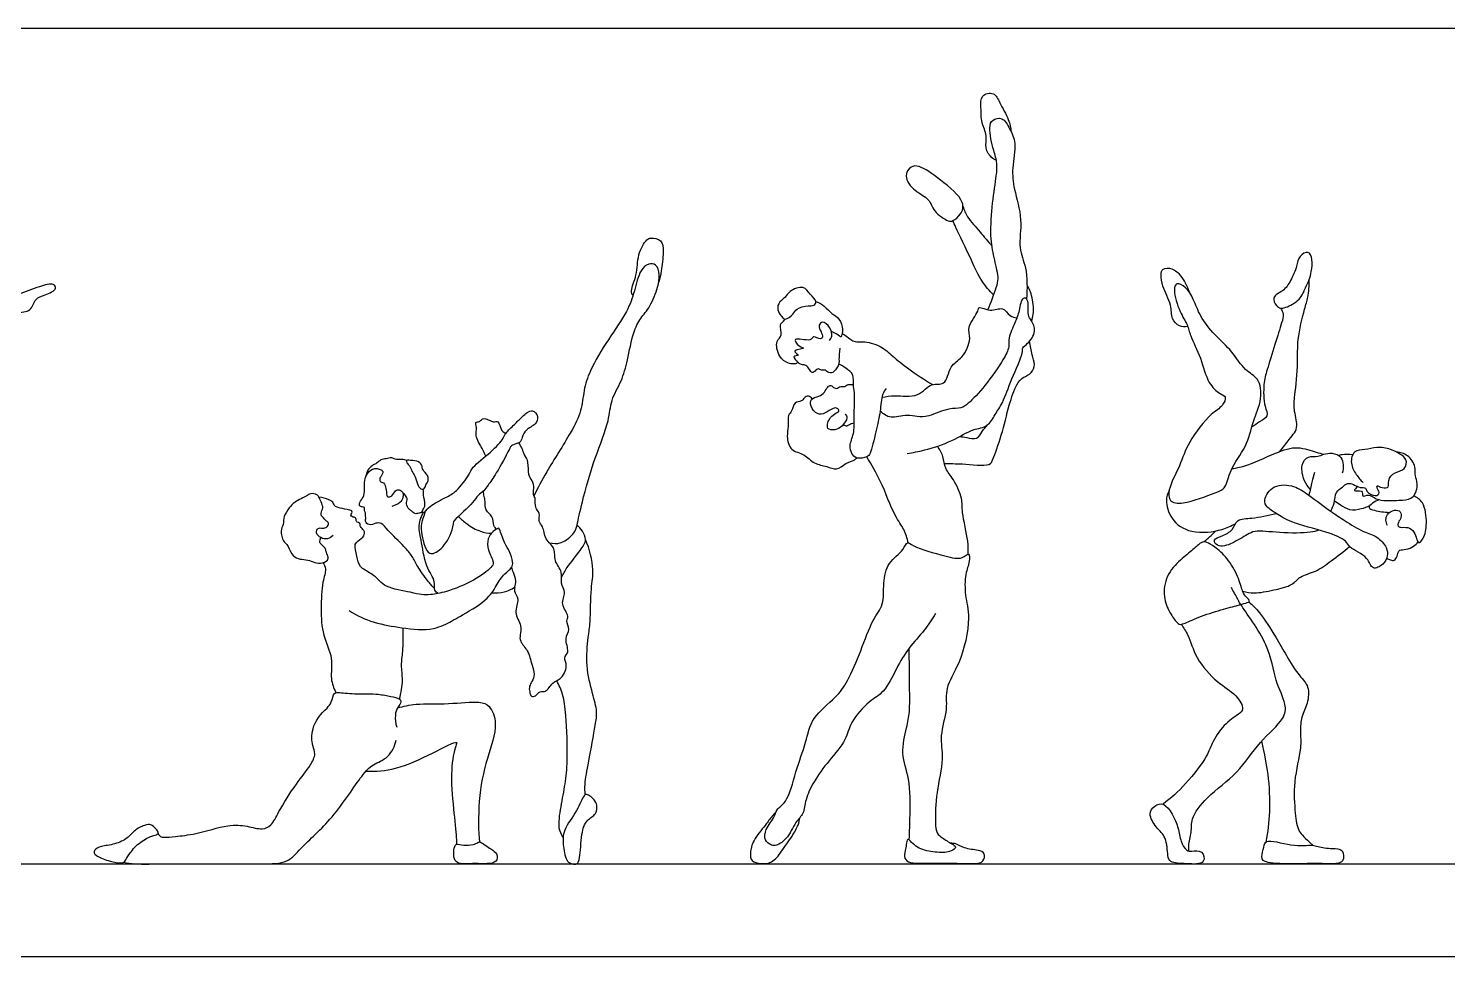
# Model space of a CAD drawing. Header units: millimetres. Extents: x 1.9 to 19.7, y 0.9 to 24.9.
# Drawn here: x 10.83 to 15.49, y 1.303 to 4.351 of the extents above; entities that cross this region are included whole.
import ezdxf

# ---------------------------------------------------------------- set-up
doc = ezdxf.new("R2010")
doc.units = ezdxf.units.MM
for name, color, linetype, true_color in [('AG-DIAGRAM', 7, 'Continuous', 0xfecc66), ('AG-PEOPLE', 7, 'Continuous', 0x66ccff), ('X-VPRT', 6, 'Continuous', 0xff00ff)]:
    doc.layers.add(name, color=color, linetype=linetype, true_color=true_color)

msp = doc.modelspace()

# ---------------------------------------------------------------- linework, layer by layer
at = {"layer": 'AG-DIAGRAM'}
msp.add_line((2.2184, 1.6083), (19.3822, 1.6083), dxfattribs=at)
at = {"layer": 'AG-PEOPLE'}
for points, knots in [([(14.0082, 3.9184), (14.0026, 3.9206), (13.991, 3.9256), (13.9683, 3.9594), (13.9802, 3.9999), (13.9572, 4.0419), (13.9587, 4.0897), (13.9546, 4.1335), (14.0035, 4.1445), (14.0187, 4.1054), (14.0503, 4.0531), (14.0549, 4.0255), (14.0568, 4.0117)], [0, 0, 0, 0, 0.257459, 0.624037, 1.00702, 1.415665, 1.841925, 2.215512, 2.573307, 2.941799, 3.41887, 3.810659, 3.810659, 3.810659, 3.810659]), ([(13.9797, 3.4276), (13.9917, 3.4508), (14.0075, 3.5013), (14.0176, 3.5287), (14.0017, 3.594), (13.9874, 3.6603), (13.9927, 3.7646), (14.0069, 3.8559), (14.0128, 3.9092), (13.9987, 3.9494), (13.9816, 4.0239), (13.9932, 4.0524), (14.0306, 4.0622), (14.0531, 4.0198), (14.0758, 3.9736), (14.0581, 3.8917), (14.0648, 3.8224), (14.0966, 3.7243), (14.0776, 3.6305), (14.1097, 3.566), (14.1099, 3.4968), (14.1066, 3.4632)], [0, 0, 0, 0, 0.537543, 0.867033, 1.344259, 1.855156, 2.47671, 3.067081, 3.49595, 3.897332, 4.422661, 4.740167, 5.067022, 5.45917, 5.896519, 6.437403, 6.949978, 7.561995, 8.143011, 8.648611, 9.259814, 9.259814, 9.259814, 9.259814]), ([(13.8654, 3.7204), (13.8602, 3.7179), (13.8488, 3.7172), (13.7995, 3.7495), (13.79, 3.7937), (13.7392, 3.8152), (13.702, 3.8643), (13.7264, 3.8995), (13.759, 3.9023), (13.8249, 3.8546), (13.908, 3.7867), (13.8939, 3.7409), (13.873, 3.7239), (13.8654, 3.7204)], [0, 0, 0, 0, 0.240069, 0.686385, 1.084003, 1.526002, 1.975108, 2.324657, 2.637502, 3.189976, 3.805859, 4.182497, 4.529677, 4.529677, 4.529677, 4.529677]), ([(13.8987, 3.7665), (13.9027, 3.7548), (13.9112, 3.7308), (13.9562, 3.6816), (13.9804, 3.6524), (13.9935, 3.6376)], [0, 0, 0, 0, 0.369788, 0.858553, 1.326095, 1.326095, 1.326095, 1.326095]), ([(13.9994, 3.4758), (13.9855, 3.4896), (13.9577, 3.5216), (13.928, 3.5868), (13.8752, 3.6975), (13.8688, 3.7128), (13.8654, 3.7204)], [0, 0, 0, 0, 0.465342, 1.001198, 1.663136, 1.965646, 1.965646, 1.965646, 1.965646]), ([(12.8152, 3.4738), (12.813, 3.4789), (12.8053, 3.4907), (12.8313, 3.544), (12.8277, 3.6056), (12.8578, 3.6591), (12.8739, 3.6649), (12.9131, 3.6587), (12.9158, 3.6152), (12.9091, 3.5549), (12.903, 3.5301), (12.8996, 3.5177)], [0, 0, 0, 0, 0.23877, 0.667276, 1.14479, 1.57936, 1.812335, 2.142466, 2.503269, 2.962694, 3.325372, 3.325372, 3.325372, 3.325372]), ([(14.9406, 3.4327), (14.936, 3.4337), (14.9264, 3.4405), (14.9099, 3.4709), (14.952, 3.4884), (14.975, 3.522), (14.9955, 3.5698), (14.9991, 3.6032), (15.0345, 3.6247), (15.0474, 3.5907), (15.0427, 3.5535), (15.0363, 3.526), (15.0221, 3.4993), (15.0073, 3.4589), (14.96, 3.4347), (14.9456, 3.4317), (14.9406, 3.4327)], [0, 0, 0, 0, 0.254296, 0.579255, 0.964372, 1.378654, 1.833184, 2.203256, 2.547271, 2.875852, 3.272989, 3.608286, 3.952435, 4.36734, 4.821822, 5.091912, 5.091912, 5.091912, 5.091912]), ([(12.5402, 2.6626), (12.5529, 2.6598), (12.5801, 2.6562), (12.625, 2.6939), (12.632, 2.7219), (12.6495, 2.8028), (12.6875, 2.9396), (12.7382, 3.0591), (12.7405, 3.1301), (12.7797, 3.1943), (12.7975, 3.2613), (12.8143, 3.3521), (12.8391, 3.3998), (12.8732, 3.4377), (12.8976, 3.5008), (12.9037, 3.5399), (12.8942, 3.5788), (12.8643, 3.5805), (12.8358, 3.5568), (12.8205, 3.4862), (12.7969, 3.4192), (12.7332, 3.3303), (12.6731, 3.2301), (12.653, 3.1639), (12.6468, 3.0928), (12.611, 3.0215), (12.5298, 2.8949), (12.5037, 2.8433), (12.4901, 2.8168)], [0, 0, 0, 0, 0.364007, 0.788288, 1.09604, 1.611566, 2.326104, 2.990716, 3.473823, 3.964399, 4.45938, 5.017799, 5.441355, 5.856152, 6.331724, 6.7074, 7.047447, 7.327755, 7.664528, 8.151907, 8.648489, 9.261475, 9.894886, 10.377935, 10.854277, 11.381012, 12.092719, 12.64534, 12.64534, 12.64534, 12.64534]), ([(14.6363, 3.3724), (14.6274, 3.3708), (14.6076, 3.371), (14.5804, 3.3984), (14.5858, 3.4442), (14.5515, 3.5026), (14.548, 3.5397), (14.5518, 3.5656), (14.588, 3.5655), (14.6135, 3.5402), (14.6298, 3.5141), (14.6376, 3.4959), (14.6406, 3.4866)], [0, 0, 0, 0, 0.331485, 0.695964, 1.118869, 1.637786, 2.027418, 2.314171, 2.655816, 3.035108, 3.387977, 3.731289, 3.731289, 3.731289, 3.731289]), ([(10.5478, 2.8863), (10.5484, 2.8969), (10.5514, 2.919), (10.5261, 2.9752), (10.5605, 3.0416), (10.6073, 3.0803), (10.637, 3.1807), (10.6867, 3.244), (10.7414, 3.3138), (10.7695, 3.4084), (10.7917, 3.42), (10.8429, 3.4192), (10.8508, 3.4676), (10.8842, 3.4741), (10.9268, 3.4948), (10.9118, 3.5171), (10.863, 3.502), (10.7964, 3.4805), (10.7457, 3.4436), (10.7186, 3.4014), (10.6874, 3.3542), (10.6248, 3.3035), (10.6014, 3.229), (10.5601, 3.1949), (10.5272, 3.1177), (10.4815, 3.0921), (10.456, 3.0726), (10.4303, 3.0314), (10.4238, 3.0088)], [0, 0, 0, 0, 0.320221, 0.749708, 1.21996, 1.664681, 2.233541, 2.74551, 3.2926, 3.839521, 4.10862, 4.48269, 4.837593, 5.167259, 5.528273, 5.74094, 6.127531, 6.616971, 7.061784, 7.45798, 7.883106, 8.391626, 8.881046, 9.296177, 9.808767, 10.207498, 10.529033, 11.006735, 11.006735, 11.006735, 11.006735]), ([(13.315, 3.3969), (13.3101, 3.3969), (13.3035, 3.4058), (13.29, 3.4204), (13.2889, 3.4501), (13.3167, 3.467), (13.3271, 3.4898), (13.3772, 3.5096), (13.3945, 3.4778), (13.4218, 3.4567), (13.409, 3.4393), (13.3899, 3.4426), (13.3499, 3.4327), (13.3432, 3.4126), (13.3222, 3.3969), (13.315, 3.3969)], [0, 0, 0, 0, 0.226311, 0.497709, 0.805132, 1.133228, 1.441824, 1.843913, 2.189738, 2.524779, 2.750568, 3.015964, 3.389076, 3.67285, 4.002948, 4.002948, 4.002948, 4.002948]), ([(14.1246, 3.3892), (14.1285, 3.4051), (14.1331, 3.4359), (14.1206, 3.4919), (14.1124, 3.5024), (14.1087, 3.5075)], [0, 0, 0, 0, 0.424997, 0.872704, 1.137657, 1.137657, 1.137657, 1.137657]), ([(14.7587, 2.8464), (14.7522, 2.8365), (14.7254, 2.826), (14.625, 2.7869), (14.5743, 2.7954), (14.5709, 2.8409), (14.6135, 2.9178), (14.6355, 2.9928), (14.7098, 3.0864), (14.75, 3.1075), (14.7656, 3.1437), (14.7389, 3.1515), (14.6994, 3.1884), (14.6826, 3.2686), (14.644, 3.3394), (14.6366, 3.3793), (14.6088, 3.42), (14.5879, 3.4881), (14.598, 3.5196), (14.6338, 3.5007), (14.6566, 3.4612), (14.6765, 3.4043), (14.7244, 3.3438), (14.7829, 3.2929), (14.8212, 3.2276), (14.8727, 3.204), (14.8819, 3.1321), (14.8491, 3.0606), (14.8317, 2.9765), (14.7731, 2.9055), (14.7667, 2.8584), (14.7587, 2.8464)], [0, 0, 0, 0, 0.393842, 1.058609, 1.471801, 1.848081, 2.435761, 3.020598, 3.701151, 4.136766, 4.476145, 4.765412, 5.217977, 5.800357, 6.368798, 6.762898, 7.210076, 7.749786, 8.049174, 8.398592, 8.832057, 9.323772, 9.878967, 10.444481, 10.989002, 11.443405, 11.947593, 12.512185, 13.101298, 13.709869, 14.188769, 14.188769, 14.188769, 14.188769]), ([(14.9388, 2.9621), (14.9492, 2.9751), (14.969, 3.0012), (14.9873, 3.023), (14.9994, 3.0481), (14.9825, 3.1027), (14.9884, 3.1466), (15, 3.258), (14.9939, 3.3253), (15.019, 3.43), (15.0319, 3.4668), (15.0356, 3.5072), (15.0352, 3.5264)], [0, 0, 0, 0, 0.449469, 0.785697, 1.105797, 1.566601, 2.004605, 2.661666, 3.214139, 3.854497, 4.263974, 4.745726, 4.745726, 4.745726, 4.745726]), ([(13.416, 3.4546), (13.4271, 3.4516), (13.4455, 3.4388), (13.467, 3.4138), (13.4944, 3.4008), (13.5055, 3.3636), (13.5009, 3.3481), (13.4998, 3.334), (13.4852, 3.3483), (13.4729, 3.3534), (13.4668, 3.3556)], [7.660632, 7.660632, 7.660632, 7.660632, 7.966542, 8.322532, 8.652379, 9.013844, 9.265665, 9.440181, 9.685544, 9.917302, 9.917302, 9.917302, 9.917302]), ([(13.7153, 2.9559), (13.7347, 2.9586), (13.7734, 2.9655), (13.8641, 2.9943), (13.9277, 3.0372), (13.9815, 3.0411), (14.0039, 3.0851), (14.0314, 3.1237), (14.056, 3.1984), (14.0967, 3.282), (14.0918, 3.3033), (14.1132, 3.3163), (14.1416, 3.3567), (14.1237, 3.3928), (14.1091, 3.4093), (14.1172, 3.4614), (14.0904, 3.4712), (14.0833, 3.4209), (14.0708, 3.3862), (14.0461, 3.3357), (14.0522, 3.3043), (14.0293, 3.26), (13.9739, 3.1782), (13.9185, 3.121), (13.8929, 3.1013), (13.8505, 3.1065), (13.7879, 3.076), (13.7479, 3.0748), (13.7163, 3.0847), (13.6619, 3.0705), (13.6447, 3.0811), (13.6316, 3.0893), (13.6264, 3.0944)], [0, 0, 0, 0, 0.465381, 1.055992, 1.591253, 2.01299, 2.414988, 2.829978, 3.383874, 3.963287, 4.214002, 4.498489, 4.911568, 5.272206, 5.561185, 5.979577, 6.20986, 6.60118, 6.998753, 7.441073, 7.770622, 8.183321, 8.800324, 9.3433, 9.667072, 10.049537, 10.555662, 10.931902, 11.28273, 11.724996, 11.991475, 12.276297, 12.276297, 12.276297, 12.276297]), ([(13.6326, 3.1402), (13.6469, 3.1421), (13.6743, 3.1489), (13.754, 3.1357), (13.7912, 3.1916), (13.8431, 3.1739), (13.8535, 3.247), (13.8987, 3.2665), (13.9286, 3.3338), (13.9088, 3.3702), (13.9503, 3.42), (13.9485, 3.4417), (13.9896, 3.4177), (14.0298, 3.4411), (14.051, 3.4048), (14.0679, 3.4024), (14.0757, 3.4007)], [0, 0, 0, 0, 0.398564, 0.920139, 1.38008, 1.754623, 2.214022, 2.63993, 3.130681, 3.504892, 3.972961, 4.188975, 4.555156, 4.941063, 5.291217, 5.588482, 5.588482, 5.588482, 5.588482]), ([(14.9406, 3.4327), (14.9451, 3.427), (14.9531, 3.4123), (14.9441, 3.3822), (14.922, 3.3125), (14.8969, 3.2307), (14.8841, 3.1849), (14.8857, 3.1119), (14.9044, 3.078), (14.8704, 3.0592), (14.8557, 3.048), (14.847, 3.0431)], [0, 0, 0, 0, 0.296306, 0.637284, 1.187306, 1.776245, 2.224151, 2.761125, 3.120084, 3.47534, 3.822864, 3.822864, 3.822864, 3.822864]), ([(13.4601, 3.3264), (13.4637, 3.3307), (13.471, 3.3412), (13.4644, 3.3703), (13.438, 3.3932), (13.4227, 3.3766), (13.4324, 3.3555), (13.4401, 3.3383), (13.4298, 3.3286), (13.4065, 3.3446), (13.4, 3.32), (13.3339, 3.3413), (13.3581, 3.307), (13.388, 3.2997), (13.3291, 3.2951), (13.3704, 3.2755), (13.3302, 3.277), (13.3638, 3.2534), (13.3417, 3.2487), (13.3225, 3.2516), (13.2924, 3.2712), (13.2806, 3.3265), (13.3097, 3.342), (13.2925, 3.38), (13.3069, 3.3864), (13.315, 3.3969)], [0, 0, 0, 0, 0.250985, 0.578966, 0.911065, 1.144159, 1.434096, 1.691642, 1.877571, 2.159784, 2.410079, 2.829149, 3.127622, 3.37124, 3.703179, 3.956357, 4.198103, 4.481325, 4.694987, 4.97379, 5.332347, 5.761154, 6.071726, 6.415933, 6.692875, 6.692875, 6.692875, 6.692875]), ([(13.5018, 3.3502), (13.5068, 3.3467), (13.5168, 3.3408), (13.5447, 3.3181), (13.5702, 3.3255), (13.6309, 3.3106), (13.6676, 3.2743), (13.7207, 3.2321), (13.7719, 3.1977), (13.799, 3.1818)], [0, 0, 0, 0, 0.259343, 0.605233, 0.911247, 1.376156, 1.813602, 2.310849, 2.9005, 2.9005, 2.9005, 2.9005]), ([(13.8379, 2.9225), (13.8574, 2.922), (13.8913, 2.9235), (13.9881, 2.9113), (13.9973, 2.9389), (14.0278, 3.0186), (14.0479, 3.1108), (14.0719, 3.1811), (14.0943, 3.2068), (14.1261, 3.2173), (14.1363, 3.2493), (14.1247, 3.2799), (14.12, 3.3094), (14.1171, 3.3242)], [0, 0, 0, 0, 0.464703, 1.031319, 1.316304, 1.868566, 2.482044, 2.996598, 3.339482, 3.675188, 4.001951, 4.347191, 4.755785, 4.755785, 4.755785, 4.755785]), ([(13.4947, 3.3014), (13.4933, 3.2893), (13.4904, 3.2645), (13.4932, 3.2499), (13.4776, 3.2218), (13.4576, 3.2181), (13.4469, 3.2315), (13.4343, 3.2266), (13.4234, 3.2371), (13.4134, 3.226), (13.403, 3.2186), (13.3939, 3.2316), (13.3845, 3.2475), (13.3676, 3.2458), (13.359, 3.2521), (13.355, 3.2554)], [0, 0, 0, 0, 0.367936, 0.606557, 0.934894, 1.186574, 1.416824, 1.622518, 1.830331, 2.047851, 2.243166, 2.464472, 2.719734, 2.954354, 3.19209, 3.19209, 3.19209, 3.19209]), ([(13.6459, 3.1694), (13.6416, 3.1629), (13.6315, 3.1491), (13.6276, 3.0905), (13.6133, 3.0312), (13.596, 2.9565), (13.5848, 2.9432), (13.5481, 2.9355), (13.5328, 2.9558), (13.5238, 2.9824), (13.5432, 3.0226), (13.5399, 3.075), (13.5446, 3.155), (13.5367, 3.1802), (13.5425, 3.216), (13.5138, 3.2358), (13.499, 3.2456), (13.4907, 3.2494)], [0, 0, 0, 0, 0.29459, 0.744624, 1.247519, 1.765401, 2.011873, 2.356784, 2.644439, 2.954194, 3.342357, 3.796021, 4.33353, 4.649877, 4.989981, 5.330556, 5.6484, 5.6484, 5.6484, 5.6484]), ([(13.5123, 3.0846), (13.5148, 3.0811), (13.5225, 3.0727), (13.5013, 3.0425), (13.4802, 3.0315), (13.4501, 3.0337), (13.4553, 3.0574), (13.4599, 3.0702), (13.4752, 3.0857), (13.4954, 3.0935), (13.486, 3.1058), (13.4705, 3.1054), (13.4467, 3.0864), (13.4185, 3.0809), (13.3973, 3.1099), (13.3965, 3.1363), (13.4262, 3.1422), (13.4448, 3.1555), (13.4528, 3.1744), (13.4651, 3.181), (13.4708, 3.1745), (13.4834, 3.1656), (13.4964, 3.1788), (13.5126, 3.1733), (13.5173, 3.1825), (13.5272, 3.1822), (13.5348, 3.1825), (13.5387, 3.1819)], [0, 0, 0, 0, 0.216014, 0.560705, 0.870081, 1.159805, 1.419722, 1.650351, 1.935843, 2.190308, 2.379445, 2.604739, 2.939094, 3.245112, 3.589951, 3.869777, 4.181167, 4.472872, 4.744916, 4.947613, 5.114659, 5.332482, 5.574608, 5.805347, 5.97574, 6.157953, 6.367159, 6.367159, 6.367159, 6.367159]), ([(13.4037, 3.135), (13.4007, 3.1392), (13.3914, 3.1478), (13.3761, 3.1383), (13.369, 3.1251), (13.3424, 3.126), (13.3389, 3.0933), (13.3216, 3.0828), (13.3271, 3.0434), (13.3182, 3.013), (13.3308, 2.9616), (13.3792, 2.9565), (13.4086, 2.9192), (13.451, 2.9158), (13.4843, 2.8973), (13.5123, 2.9254), (13.5415, 2.9322), (13.5475, 2.9382), (13.5505, 2.9407)], [0, 0, 0, 0, 0.239815, 0.47555, 0.70403, 0.982303, 1.300942, 1.558144, 1.918311, 2.273937, 2.679597, 3.078401, 3.483358, 3.873326, 4.222967, 4.585456, 4.913045, 5.119162, 5.119162, 5.119162, 5.119162]), ([(12.1315, 2.7625), (12.1368, 2.7695), (12.147, 2.7844), (12.2021, 2.8117), (12.2361, 2.8297), (12.2782, 2.8848), (12.2873, 2.9126), (12.3488, 2.9577), (12.3909, 3.0036), (12.3961, 3.0237), (12.4277, 3.0514), (12.4494, 3.0752), (12.4845, 3.1052), (12.5065, 3.0768), (12.4971, 3.0489), (12.4622, 3.0358), (12.4517, 3.0088), (12.4459, 2.9887), (12.4163, 2.9851), (12.4083, 2.9669), (12.3674, 2.8899), (12.3402, 2.8534), (12.3267, 2.8325), (12.3046, 2.8181), (12.2906, 2.7925), (12.2454, 2.7519), (12.2266, 2.7338)], [0, 0, 0, 0, 0.300085, 0.74545, 1.126821, 1.59572, 1.915547, 2.42199, 2.880525, 3.140131, 3.503963, 3.858488, 4.216719, 4.510118, 4.8045, 5.150111, 5.456906, 5.710933, 6.000961, 6.254203, 6.798756, 7.205074, 7.486391, 7.770702, 8.088921, 8.633378, 8.633378, 8.633378, 8.633378]), ([(12.3321, 2.9468), (12.3279, 2.9553), (12.3211, 2.9719), (12.2947, 3.0133), (12.3043, 3.0391), (12.2953, 3.061), (12.3136, 3.0577), (12.3241, 3.0797), (12.3558, 3.0541), (12.3747, 3.067), (12.3819, 3.0276), (12.3933, 3.0246), (12.3982, 3.0223)], [0, 0, 0, 0, 0.310933, 0.706676, 1.012234, 1.24832, 1.449435, 1.693992, 2.028834, 2.254945, 2.580315, 2.815736, 2.815736, 2.815736, 2.815736]), ([(13.5055, 3.0505), (13.5089, 3.0478), (13.5187, 3.0442), (13.5251, 3.0526), (13.536, 3.0555), (13.5414, 3.0564)], [0, 0, 0, 0, 0.2186237, 0.4028052, 0.6494282, 0.6494282, 0.6494282, 0.6494282]), ([(13.8882, 3.0117), (13.8957, 3.0101), (13.9101, 3.0089), (13.9469, 2.9986), (13.9609, 3.0301), (13.9735, 3.0423), (13.9793, 3.0494)], [0, 0, 0, 0, 0.292346, 0.6381, 0.965427, 1.282542, 1.282542, 1.282542, 1.282542]), ([(12.4272, 2.5165), (12.4263, 2.5122), (12.423, 2.5021), (12.4448, 2.4767), (12.4212, 2.4324), (12.4516, 2.3919), (12.4445, 2.3604), (12.4429, 2.3378), (12.4703, 2.3088), (12.4771, 2.2858), (12.4835, 2.2607), (12.4938, 2.2308), (12.4844, 2.2069), (12.4738, 2.1918), (12.4753, 2.173), (12.4806, 2.1561), (12.4965, 2.1582), (12.5092, 2.1777), (12.5304, 2.1695), (12.5505, 2.2058), (12.5782, 2.212), (12.6041, 2.2564), (12.5847, 2.2853), (12.6089, 2.3038), (12.5875, 2.3485), (12.6115, 2.3765), (12.5931, 2.4054), (12.6087, 2.4224), (12.5737, 2.4603), (12.5984, 2.5), (12.5745, 2.5284), (12.5878, 2.5675), (12.5531, 2.602), (12.5636, 2.6452), (12.5243, 2.6721), (12.5223, 2.7163), (12.5031, 2.7315), (12.5123, 2.7606), (12.4916, 2.7766), (12.4966, 2.8082), (12.4863, 2.8202), (12.4911, 2.8414), (12.4863, 2.8676), (12.4684, 2.8853), (12.475, 2.9277), (12.4584, 2.9502), (12.4518, 2.9715), (12.4444, 2.9844), (12.4406, 2.9906)], [0, 0, 0, 0, 0.213729, 0.523151, 0.910753, 1.306661, 1.626478, 1.895625, 2.253265, 2.540917, 2.836914, 3.162033, 3.450717, 3.696944, 3.948633, 4.175989, 4.379343, 4.644458, 4.885917, 5.232672, 5.54671, 5.937934, 6.247627, 6.523411, 6.904913, 7.236187, 7.54378, 7.784091, 8.163964, 8.53116, 8.857458, 9.208686, 9.593507, 9.954021, 10.333216, 10.707205, 10.976715, 11.269235, 11.549542, 11.86289, 12.083144, 12.345687, 12.641302, 12.925077, 13.292155, 13.596318, 13.869641, 14.143339, 14.143339, 14.143339, 14.143339]), ([(12.0717, 2.9329), (12.064, 2.9364), (12.05, 2.9364), (12.0384, 2.9344), (12.023, 2.9434), (12.0046, 2.9374), (11.9872, 2.9365), (11.9739, 2.9225), (11.9624, 2.919), (11.946, 2.9051), (11.9406, 2.8935), (11.9387, 2.8809)], [1.922709, 1.922709, 1.922709, 1.922709, 2.174635, 2.377455, 2.611154, 2.863589, 3.106594, 3.352681, 3.555364, 3.818947, 4.076051, 4.076051, 4.076051, 4.076051]), ([(13.719, 2.6626), (13.7156, 2.6773), (13.7066, 2.7086), (13.6711, 2.7519), (13.6306, 2.8668), (13.5989, 2.918), (13.5825, 2.9447)], [0, 0, 0, 0, 0.408065, 0.860742, 1.523979, 2.113018, 2.113018, 2.113018, 2.113018]), ([(13.9158, 2.6251), (13.9158, 2.6393), (13.9172, 2.6666), (13.8933, 2.7637), (13.8986, 2.8062), (13.8694, 2.8714), (13.8386, 2.9039), (13.8356, 2.9467), (13.8219, 2.9688), (13.8148, 2.9794)], [0, 0, 0, 0, 0.39763, 0.990954, 1.402677, 1.899539, 2.306368, 2.689619, 3.065407, 3.065407, 3.065407, 3.065407]), ([(14.7814, 2.906), (14.7955, 2.9082), (14.8243, 2.9113), (14.9257, 2.9584), (14.9935, 2.9826), (15.0573, 2.9593), (15.0745, 2.9554), (15.0829, 2.9529)], [0, 0, 0, 0, 0.416253, 1.080525, 1.631482, 2.131147, 2.456271, 2.456271, 2.456271, 2.456271]), ([(15.0386, 2.8389), (15.0311, 2.8467), (15.0174, 2.8635), (15.005, 2.918), (15.0304, 2.9491), (15.0638, 2.9437), (15.0825, 2.9543), (15.1106, 2.9584), (15.1471, 2.9475), (15.1487, 2.9073), (15.1436, 2.891)], [0, 0, 0, 0, 0.362204, 0.821742, 1.189475, 1.538859, 1.828899, 2.162848, 2.523435, 2.97821, 2.97821, 2.97821, 2.97821]), ([(15.1058, 2.7663), (15.1102, 2.7748), (15.1195, 2.7913), (15.12, 2.8306), (15.145, 2.8441), (15.1592, 2.8601), (15.1817, 2.8546), (15.2006, 2.8419), (15.223, 2.8453), (15.2212, 2.829), (15.2516, 2.8114), (15.2696, 2.8266), (15.257, 2.8424), (15.257, 2.8527), (15.2747, 2.8406), (15.3002, 2.8425), (15.2909, 2.8693), (15.3158, 2.8966), (15.3517, 2.9003), (15.3582, 2.9382), (15.3319, 2.9542), (15.3027, 2.9711), (15.2563, 2.979), (15.2193, 2.9657), (15.1793, 2.9683), (15.1684, 2.9216), (15.189, 2.8864), (15.2036, 2.868), (15.2121, 2.8601)], [0, 0, 0, 0, 0.340859, 0.721757, 1.047094, 1.327774, 1.613911, 1.924644, 2.190387, 2.406401, 2.758468, 3.012418, 3.280925, 3.429222, 3.695962, 3.976961, 4.266723, 4.633286, 4.999026, 5.339552, 5.672194, 6.045378, 6.473101, 6.875243, 7.24463, 7.637725, 8.041257, 8.417047, 8.417047, 8.417047, 8.417047]), ([(15.1319, 2.9494), (15.1355, 2.9507), (15.1429, 2.9535), (15.1667, 2.9545), (15.1781, 2.9521)], [0, 0, 0, 0, 0.2171663, 0.5928026, 0.5928026, 0.5928026, 0.5928026]), ([(15.1948, 2.8468), (15.1903, 2.8433), (15.1723, 2.8275), (15.2135, 2.8392), (15.207, 2.8094), (15.2321, 2.8254), (15.2543, 2.8029), (15.2903, 2.7997), (15.341, 2.8021), (15.3807, 2.8068), (15.3946, 2.8566), (15.3804, 2.8818), (15.3873, 2.9126), (15.3607, 2.9526), (15.3343, 2.9592), (15.3214, 2.96)], [0, 0, 0, 0, 0.263411, 0.567804, 0.820014, 1.087997, 1.424625, 1.804768, 2.261984, 2.644317, 3.06473, 3.398805, 3.740573, 4.160433, 4.555825, 4.555825, 4.555825, 4.555825]), ([(12.1638, 2.5119), (12.1559, 2.5203), (12.1407, 2.5371), (12.1073, 2.5843), (12.0909, 2.6185), (12.0643, 2.6513), (12.0115, 2.7007), (11.9915, 2.7285), (11.971, 2.7278), (11.9491, 2.7174), (11.9341, 2.7323), (11.9403, 2.7452), (11.9355, 2.7534), (11.9385, 2.7609), (11.9317, 2.7691), (11.936, 2.7803), (11.9258, 2.7791), (11.9159, 2.7836), (11.9173, 2.7963), (11.9315, 2.8114), (11.9343, 2.836), (11.9327, 2.8519), (11.9363, 2.8864), (11.9594, 2.9057), (11.9746, 2.9064), (11.9885, 2.9034), (11.9963, 2.8951), (11.991, 2.8844), (11.9853, 2.8774), (11.9817, 2.8612), (11.9993, 2.8624), (12.0041, 2.8395), (12.0069, 2.8317), (12.005, 2.8131), (12.0222, 2.8111), (12.0318, 2.8308), (12.0443, 2.8389), (12.0588, 2.8322), (12.0628, 2.8168), (12.0546, 2.7963), (12.0442, 2.7895), (12.0238, 2.7819)], [0, 0, 0, 0, 0.355864, 0.812395, 1.184104, 1.578306, 2.098669, 2.440641, 2.6952, 2.982849, 3.22478, 3.437872, 3.614072, 3.77443, 3.964402, 4.141452, 4.30672, 4.494306, 4.688136, 4.963119, 5.256149, 5.503443, 5.851794, 6.171385, 6.402506, 6.627482, 6.812818, 7.006147, 7.199913, 7.410392, 7.62212, 7.895182, 8.085393, 8.322259, 8.525968, 8.801294, 9.024842, 9.245128, 9.475063, 9.753426, 10.002182, 10.002182, 10.002182, 10.002182]), ([(12.1192, 2.8397), (12.1143, 2.8425), (12.1063, 2.856), (12.1008, 2.882), (12.0887, 2.8959), (12.0831, 2.9154), (12.0726, 2.9234), (12.0699, 2.935), (12.0808, 2.9325), (12.1064, 2.9333), (12.1243, 2.9193), (12.1225, 2.8998), (12.1444, 2.8857), (12.1435, 2.8619), (12.1361, 2.8573), (12.1325, 2.8371), (12.1228, 2.8376), (12.1192, 2.8397)], [0, 0, 0, 0, 0.260143, 0.561909, 0.812584, 1.06932, 1.28366, 1.448507, 1.611041, 1.911056, 2.172642, 2.412556, 2.697776, 2.958601, 3.12906, 3.372985, 3.564972, 3.564972, 3.564972, 3.564972]), ([(15.0521, 2.893), (15.0492, 2.8826), (15.0437, 2.8618), (15.0373, 2.833), (15.0344, 2.8186)], [0, 0, 0, 0, 0.3611533, 0.7835346, 0.7835346, 0.7835346, 0.7835346]), ([(15.2458, 2.5801), (15.254, 2.5769), (15.2804, 2.5906), (15.2941, 2.6191), (15.2911, 2.6483), (15.2575, 2.6862), (15.2128, 2.6959), (15.1508, 2.7362), (15.1065, 2.7646), (15.0339, 2.8197), (14.988, 2.8509), (14.918, 2.8576), (14.8823, 2.8043), (14.8961, 2.778), (14.9288, 2.7574), (14.978, 2.726), (15.0868, 2.701), (15.158, 2.6721), (15.165, 2.644), (15.2307, 2.6191), (15.237, 2.5836), (15.2458, 2.5801)], [0, 0, 0, 0, 0.364736, 0.719477, 1.050321, 1.482831, 1.916578, 2.45148, 2.928428, 3.526127, 4.009467, 4.511861, 4.975645, 5.290472, 5.67281, 6.158173, 6.844413, 7.380324, 7.696521, 8.209426, 8.602053, 8.602053, 8.602053, 8.602053]), ([(11.8309, 2.6861), (11.8259, 2.6811), (11.8131, 2.6729), (11.7901, 2.677), (11.7728, 2.6928), (11.7801, 2.7134), (11.7947, 2.7093), (11.8067, 2.7115), (11.8179, 2.7218), (11.8148, 2.7304), (11.8058, 2.7344), (11.7983, 2.7472), (11.7901, 2.7493), (11.7933, 2.7696), (11.7996, 2.777), (11.791, 2.7968), (11.7843, 2.8123), (11.7791, 2.8219), (11.7545, 2.8256), (11.7451, 2.8158), (11.703, 2.7972), (11.6871, 2.7776), (11.6667, 2.7498), (11.6689, 2.7216), (11.6562, 2.7024), (11.6657, 2.6658), (11.681, 2.659), (11.6929, 2.6231), (11.7151, 2.6077), (11.7416, 2.6083), (11.7649, 2.5997), (11.7882, 2.592), (11.8149, 2.6034), (11.8146, 2.6192), (11.8065, 2.6336), (11.8067, 2.6453), (11.7867, 2.6602), (11.7859, 2.6683), (11.7907, 2.6792)], [0, 0, 0, 0, 0.272348, 0.553157, 0.825672, 1.063251, 1.273485, 1.484455, 1.702891, 1.860034, 2.045731, 2.2694, 2.425292, 2.676011, 2.859724, 3.124706, 3.374131, 3.562978, 3.838168, 4.059765, 4.453249, 4.763539, 5.102929, 5.408856, 5.690271, 6.034603, 6.273047, 6.626005, 6.927903, 7.227529, 7.523393, 7.818919, 8.116196, 8.332851, 8.569335, 8.769226, 9.055689, 9.244704, 9.244704, 9.244704, 9.244704]), ([(11.8834, 2.4403), (11.934, 2.4045), (12.0315, 2.3851), (12.1553, 2.3714), (12.2197, 2.4053), (12.2481, 2.4208), (12.3362, 2.4717), (12.3656, 2.5186), (12.3905, 2.5622), (12.4198, 2.5784), (12.4216, 2.6008), (12.4111, 2.6349), (12.3934, 2.6606), (12.3779, 2.7034), (12.3753, 2.7129), (12.3536, 2.6988), (12.3368, 2.6757), (12.3371, 2.6382), (12.3612, 2.5985), (12.3486, 2.5778), (12.2914, 2.5352), (12.2056, 2.5009), (12.1529, 2.4913), (12.1205, 2.4909), (12.0848, 2.5007), (11.9932, 2.5153), (11.9771, 2.5515), (11.9195, 2.5791), (11.9113, 2.6058), (11.9013, 2.6473), (11.9045, 2.6647), (11.9305, 2.6787), (11.9371, 2.6989), (11.9231, 2.7125), (11.9179, 2.7174), (11.9206, 2.7276), (11.9098, 2.7299), (11.9062, 2.7327), (11.9067, 2.7468), (11.8942, 2.7462), (11.887, 2.7533), (11.8936, 2.7588), (11.8931, 2.7685), (11.8757, 2.7718), (11.8477, 2.7777), (11.8355, 2.7818), (11.8305, 2.7973), (11.816, 2.8043), (11.7951, 2.8116), (11.784, 2.8124)], [0, 0, 0, 0, 1.092213, 1.745762, 2.219669, 2.560216, 3.136904, 3.583376, 3.989852, 4.310907, 4.568772, 4.909375, 5.254759, 5.644198, 5.785733, 6.0527, 6.36772, 6.720561, 7.102556, 7.358805, 7.845799, 8.420422, 8.843661, 9.163393, 9.513676, 10.02193, 10.509391, 10.818082, 11.170592, 11.550307, 11.78218, 12.088793, 12.338503, 12.58244, 12.735262, 12.900838, 13.075739, 13.197731, 13.392803, 13.582979, 13.743335, 13.896062, 14.051096, 14.285455, 14.604667, 14.807329, 15.025078, 15.255481, 15.593034, 15.593034, 15.593034, 15.593034]), ([(12.1276, 2.762), (12.1227, 2.7613), (12.1132, 2.7608), (12.0989, 2.7549), (12.0894, 2.7673), (12.0797, 2.7707), (12.0676, 2.7909), (12.0782, 2.8078), (12.0663, 2.821), (12.0601, 2.8251)], [0, 0, 0, 0, 0.22458, 0.439844, 0.651219, 0.840893, 1.105374, 1.34687, 1.621372, 1.621372, 1.621372, 1.621372]), ([(12.1186, 2.7609), (12.1212, 2.7638), (12.1259, 2.7705), (12.1361, 2.7878), (12.1259, 2.8188), (12.1279, 2.8286), (12.1268, 2.8383)], [0, 0, 0, 0, 0.209989, 0.475425, 0.812448, 1.05978, 1.05978, 1.05978, 1.05978]), ([(12.3668, 2.7069), (12.3637, 2.7105), (12.356, 2.7178), (12.3571, 2.7513), (12.328, 2.767), (12.3314, 2.7988), (12.3259, 2.8134), (12.3248, 2.8263), (12.3243, 2.8325)], [0, 0, 0, 0, 0.221558, 0.540322, 0.855678, 1.166064, 1.399478, 1.651701, 1.651701, 1.651701, 1.651701]), ([(14.5752, 2.8335), (14.5703, 2.8236), (14.5612, 2.8012), (14.5795, 2.7356), (14.6467, 2.6893), (14.745, 2.7005), (14.7779, 2.718), (14.7927, 2.7247)], [0, 0, 0, 0, 0.36638, 0.865432, 1.423917, 2.056685, 2.440142, 2.440142, 2.440142, 2.440142]), ([(15.1184, 2.7999), (15.1249, 2.7955), (15.1386, 2.7881), (15.1666, 2.7665), (15.2046, 2.7732), (15.2254, 2.7801), (15.2342, 2.7843)], [0, 0, 0, 0, 0.307374, 0.673071, 1.069392, 1.382458, 1.382458, 1.382458, 1.382458]), ([(15.2653, 2.8032), (15.2572, 2.8014), (15.2438, 2.7944), (15.2241, 2.7752), (15.2512, 2.7683), (15.2726, 2.7638), (15.2906, 2.7624), (15.2993, 2.7623)], [0, 0, 0, 0, 0.318324, 0.592804, 0.873055, 1.186904, 1.512929, 1.512929, 1.512929, 1.512929]), ([(15.2918, 2.7189), (15.2889, 2.7244), (15.2856, 2.7372), (15.2901, 2.7572), (15.3135, 2.7728), (15.3376, 2.7668), (15.3387, 2.7447), (15.3267, 2.7301), (15.3257, 2.7172), (15.3355, 2.7115), (15.36, 2.7156), (15.3815, 2.6987), (15.3873, 2.6771), (15.3933, 2.6567), (15.4138, 2.6795), (15.4234, 2.7256), (15.414, 2.7974), (15.3891, 2.8107), (15.3781, 2.8163)], [0, 0, 0, 0, 0.275194, 0.553932, 0.877704, 1.163998, 1.43376, 1.711294, 1.919603, 2.110387, 2.419778, 2.737806, 3.047228, 3.285283, 3.569771, 4.02122, 4.545645, 4.931559, 4.931559, 4.931559, 4.931559]), ([(12.1752, 2.4958), (12.171, 2.4988), (12.1605, 2.5063), (12.1684, 2.5383), (12.1314, 2.5847), (12.121, 2.6739), (12.1081, 2.7193), (12.1266, 2.7661), (12.134, 2.7622), (12.1232, 2.7386), (12.1167, 2.7073), (12.1321, 2.6341), (12.1612, 2.6212), (12.2076, 2.6611), (12.2246, 2.7084), (12.2266, 2.7338)], [0, 0, 0, 0, 0.228794, 0.53288, 0.975467, 1.524714, 1.952614, 2.319517, 2.44611, 2.702596, 3.04568, 3.539003, 3.819255, 4.247163, 4.758206, 4.758206, 4.758206, 4.758206]), ([(15.0673, 2.7039), (15.0578, 2.701), (15.0378, 2.694), (14.9384, 2.693), (14.8587, 2.7052), (14.8335, 2.6893), (14.8076, 2.6753), (14.7793, 2.658), (14.7369, 2.6444), (14.7162, 2.6742), (14.7519, 2.6851), (14.7857, 2.7022), (14.7964, 2.7433), (14.8506, 2.7403), (14.9001, 2.7536), (14.9266, 2.7587)], [0, 0, 0, 0, 0.347021, 0.98211, 1.553812, 1.880924, 2.222576, 2.589958, 3.1659, 3.468817, 3.809486, 4.205431, 4.577578, 5.012274, 5.583983, 5.583983, 5.583983, 5.583983]), ([(12.2424, 2.7488), (12.2512, 2.7398), (12.2698, 2.7233), (12.3135, 2.697), (12.3387, 2.6942), (12.3512, 2.6938)], [0, 0, 0, 0, 0.358674, 0.769539, 1.126943, 1.126943, 1.126943, 1.126943]), ([(12.5808, 2.5486), (12.5865, 2.5596), (12.5975, 2.5816), (12.6418, 2.6359), (12.6653, 2.6712), (12.6497, 2.7011), (12.6384, 2.7149), (12.6315, 2.7207)], [0, 0, 0, 0, 0.356315, 0.846681, 1.214332, 1.529756, 1.833402, 1.833402, 1.833402, 1.833402]), ([(12.6583, 1.8345), (12.6575, 1.8462), (12.6558, 1.8719), (12.6707, 1.9451), (12.6913, 2.0622), (12.6992, 2.1073), (12.6816, 2.1708), (12.6592, 2.2566), (12.6673, 2.353), (12.6766, 2.4012), (12.6757, 2.5141), (12.6894, 2.5727), (12.6732, 2.6423), (12.6592, 2.673)], [0, 0, 0, 0, 0.345809, 0.855841, 1.495122, 1.888984, 2.346404, 2.908529, 3.470501, 3.893629, 4.498495, 4.967042, 5.554209, 5.554209, 5.554209, 5.554209]), ([(13.8086, 2.4299), (13.797, 2.4113), (13.773, 2.3741), (13.7186, 2.3172), (13.6798, 2.2512), (13.6417, 2.1696), (13.5892, 2.1437), (13.5274, 2.0742), (13.5167, 2.0137), (13.4573, 1.9469), (13.4091, 1.8805), (13.3803, 1.8215), (13.3779, 1.7721), (13.3464, 1.7457), (13.3235, 1.6883), (13.2831, 1.6652), (13.2716, 1.6692), (13.2602, 1.6745), (13.246, 1.6849), (13.2485, 1.7243), (13.2805, 1.7593), (13.2847, 1.7885), (13.325, 1.8108), (13.3483, 1.914), (13.3841, 2.005), (13.3997, 2.0903), (13.4826, 2.1526), (13.5218, 2.2092), (13.5642, 2.3072), (13.5989, 2.4083), (13.6406, 2.4583), (13.6357, 2.5298), (13.6489, 2.5984), (13.703, 2.6342), (13.7145, 2.6703), (13.7385, 2.646), (13.8384, 2.62), (13.8934, 2.6047), (13.9206, 2.6347), (13.92, 2.5966), (13.9048, 2.5591), (13.9038, 2.4865), (13.9263, 2.4151), (13.8924, 2.2649), (13.837, 2.1883), (13.8499, 2.116), (13.8196, 2.028), (13.8375, 1.9521), (13.8091, 1.8446), (13.8069, 1.7487), (13.8103, 1.7082), (13.8311, 1.6933), (13.8598, 1.6743), (13.8795, 1.6641), (13.8577, 1.6452), (13.813, 1.645), (13.7582, 1.6526), (13.7323, 1.6752), (13.7218, 1.6875), (13.7147, 1.6934), (13.7122, 1.6615), (13.7034, 1.6322), (13.719, 1.6067), (13.8081, 1.6129), (13.9348, 1.6074), (13.9662, 1.6126), (13.9733, 1.6452), (13.9466, 1.6534), (13.9035, 1.6576), (13.8762, 1.675), (13.8638, 1.6755), (13.8581, 1.6759)], [-7.14128, -7.14128, -7.14128, -7.14128, -6.647737, -6.114786, -5.573852, -5.013614, -4.548985, -3.981178, -3.506687, -2.942358, -2.383486, -1.89488, -1.486433, -1.109293, -0.630657, -0.238447, 0, 0, 0.287155, 0.646619, 1.061905, 1.374381, 1.754596, 2.369017, 2.982659, 3.536589, 4.13488, 4.640028, 5.267425, 5.898247, 6.373503, 6.874022, 7.373698, 7.857304, 8.17125, 8.460137, 9.088796, 9.550994, 9.843049, 10.135161, 10.539762, 11.040839, 11.571985, 12.315974, 12.898122, 13.398099, 13.970364, 14.500825, 15.142761, 15.742704, 16.106241, 16.400148, 16.766128, 17.007645, 17.273863, 17.683792, 18.134488, 18.558465, 18.558465, 18.558465, 19.012664, 19.359597, 19.648578, 20.213225, 20.911603, 21.22601, 21.521609, 21.811679, 22.218931, 22.559412, 22.810344, 22.810344, 22.810344, 22.810344]), ([(14.6884, 2.6653), (14.6951, 2.6704), (14.7081, 2.6811), (14.7212, 2.6942), (14.7274, 2.701)], [0, 0, 0, 0, 0.3191844, 0.6535104, 0.6535104, 0.6535104, 0.6535104]), ([(15.289, 2.6108), (15.3044, 2.6062), (15.3126, 2.6015), (15.3229, 2.614), (15.3271, 2.6304), (15.3321, 2.6405), (15.3545, 2.6387), (15.3787, 2.6509), (15.3881, 2.6596), (15.3923, 2.6644)], [0, 0, 0, 0, 0.252226, 0.534494, 0.854328, 1.085622, 1.429268, 1.827334, 2.160817, 2.160817, 2.160817, 2.160817]), ([(14.8172, 2.503), (14.8295, 2.4999), (14.8558, 2.4943), (14.9183, 2.5073), (14.9806, 2.5208), (15.0033, 2.5542), (15.0597, 2.5665), (15.1074, 2.6039), (15.1482, 2.6337), (15.1677, 2.6501)], [0, 0, 0, 0, 0.392988, 0.903114, 1.403077, 1.788544, 2.254007, 2.751627, 3.306822, 3.306822, 3.306822, 3.306822]), ([(11.7979, 2.5972), (11.8016, 2.5907), (11.8101, 2.5751), (11.7934, 2.5304), (11.7905, 2.4448), (11.7939, 2.3587), (11.8329, 2.2856), (11.8195, 2.2164), (11.833, 2.185), (11.8396, 2.1702)], [0, 0, 0, 0, 0.27659, 0.664372, 1.20866, 1.754735, 2.27695, 2.753071, 3.159442, 3.159442, 3.159442, 3.159442]), ([(12.4272, 2.5165, -0.0401), (12.4294, 2.5233, -0.0401), (12.4331, 2.5377, -0.0401), (12.4217, 2.5647, -0.0401), (12.4194, 2.5767, -0.0401), (12.4179, 2.5827, -0.0401)], [0, 0, 0, 0, 0.2698898, 0.5797383, 0.8316768, 0.8316768, 0.8316768, 0.8316768]), ([(12.3515, 2.4979), (12.3651, 2.4968), (12.3929, 2.499), (12.4165, 2.5097), (12.4272, 2.5165)], [0, 0, 0, 0, 0.3736591, 0.7340209, 0.7340209, 0.7340209, 0.7340209]), ([(14.6408, 1.65), (14.6401, 1.6564), (14.6379, 1.6695), (14.6504, 1.7136), (14.6459, 1.7587), (14.6999, 1.8323), (14.8048, 1.9047), (14.8666, 2.008), (14.9544, 2.0795), (14.9614, 2.1343), (14.9183, 2.2149), (14.9098, 2.3253), (14.8087, 2.4584), (14.8008, 2.4777), (14.7861, 2.5031), (14.7796, 2.515)], [0, 0, 0, 0, 0.27758, 0.696466, 1.116936, 1.701539, 2.421903, 3.130101, 3.786642, 4.224732, 4.806525, 5.504456, 6.298692, 6.600566, 7.006221, 7.006221, 7.006221, 7.006221]), ([(14.8372, 2.4687), (14.8494, 2.4572), (14.8733, 2.4342), (14.928, 2.3512), (14.958, 2.2937), (15.0016, 2.2248), (15.0365, 2.192), (15.0315, 2.1337), (15.008, 2.0916), (15.0052, 2.0416), (15.0107, 1.9863), (14.9814, 1.8793), (14.9887, 1.7759), (14.9962, 1.7141), (15.0205, 1.6945), (15.0468, 1.6691)], [0, 0, 0, 0, 0.442542, 1.054423, 1.577335, 2.132138, 2.554594, 3.00683, 3.442841, 3.871164, 4.335256, 4.990038, 5.60206, 6.07951, 6.474176, 6.474176, 6.474176, 6.474176]), ([(12.0487, 2.1493), (12.0542, 2.1695), (12.0615, 2.2107), (12.0532, 2.2607), (12.0609, 2.3062), (12.0614, 2.3571), (12.0612, 2.3827)], [0, 0, 0, 0, 0.463086, 0.871637, 1.266662, 1.778765, 1.778765, 1.778765, 1.778765]), ([(14.6151, 2.3947), (14.6228, 2.383), (14.64, 2.359), (14.6617, 2.2802), (14.7307, 2.203), (14.7943, 2.1675), (14.8249, 2.1157), (14.8001, 2.0966), (14.7526, 2.0658), (14.7134, 2.0026), (14.7024, 1.9613), (14.629, 1.8658), (14.5817, 1.8243), (14.5552, 1.8039)], [0, 0, 0, 0, 0.411249, 0.978292, 1.622955, 2.177626, 2.620082, 2.929204, 3.412227, 3.949265, 4.370518, 5.05045, 5.687353, 5.687353, 5.687353, 5.687353]), ([(13.7218, 1.6875), (13.7237, 1.7146), (13.7248, 1.768), (13.7267, 1.8879), (13.6919, 1.9675), (13.7137, 2.0553), (13.725, 2.1083), (13.7227, 2.1927), (13.7228, 2.2742), (13.7218, 2.3164)], [0, 0, 0, 0, 0.548298, 1.204942, 1.771739, 2.3301, 2.776358, 3.325734, 4.008708, 4.008708, 4.008708, 4.008708]), ([(12.5861, 1.6959), (12.5805, 1.7051), (12.5678, 1.7256), (12.5788, 1.7973), (12.5937, 1.8728), (12.6017, 1.9477), (12.5968, 2.0942), (12.5874, 2.162), (12.5727, 2.1948), (12.5647, 2.2092)], [0, 0, 0, 0, 0.331869, 0.819141, 1.331862, 1.84819, 2.553894, 3.042163, 3.452951, 3.452951, 3.452951, 3.452951]), ([(11.811, 2.1197), (11.8162, 2.1259), (11.8269, 2.1371), (11.8321, 2.1727), (11.8549, 2.1697), (11.9106, 2.1653), (11.9781, 2.1675), (12.0179, 2.1579), (12.0483, 2.1524), (12.0571, 2.1398), (12.0408, 2.1211), (12.0329, 2.0956), (12.0355, 2.0693), (12.0399, 2.0572)], [6.230428, 6.230428, 6.230428, 6.230428, 6.517948, 6.838765, 7.080015, 7.520266, 8.007493, 8.386227, 8.700157, 8.892348, 9.163796, 9.469237, 9.831672, 9.831672, 9.831672, 9.831672]), ([(11.2561, 1.7074), (11.2579, 1.7038), (11.264, 1.6971), (11.2768, 1.6943), (11.3176, 1.6986), (11.3812, 1.7048), (11.4847, 1.7382), (11.546, 1.7339), (11.5978, 1.7185), (11.6304, 1.7339), (11.6526, 1.7826), (11.7083, 1.8713), (11.7552, 1.9271), (11.7756, 1.9692), (11.7615, 1.9969), (11.7573, 2.0556), (11.7897, 2.1024), (11.811, 2.1197)], [0, 0, 0, 0, 0.20354, 0.405906, 0.765722, 1.245443, 1.852274, 2.315782, 2.7308, 3.052578, 3.471339, 4.075751, 4.585781, 4.958462, 5.266989, 5.700718, 6.230428, 6.230428, 6.230428, 6.230428]), ([(12.0424, 2.1203), (12.0625, 2.1255), (12.1043, 2.1361), (12.2083, 2.1309), (12.3077, 2.1441), (12.347, 2.1285), (12.375, 2.0634), (12.3326, 1.9498), (12.3059, 1.8244), (12.3078, 1.7118), (12.3109, 1.6799)], [0, 0, 0, 0, 0.471422, 1.088825, 1.685111, 2.045811, 2.508707, 3.155989, 3.868329, 4.519677, 4.519677, 4.519677, 4.519677]), ([(11.1426, 1.6132), (11.1555, 1.6111), (11.1836, 1.6061), (11.2903, 1.6092), (11.4623, 1.6081), (11.5908, 1.6083), (11.6834, 1.6084), (11.7264, 1.6652), (11.8332, 1.7556), (11.9204, 1.8951), (11.9595, 1.9353), (12.0155, 1.955), (12.0333, 1.9947), (12.0381, 2.0143)], [0, 0, 0, 0, 0.364792, 0.958294, 1.738631, 2.4136, 2.94352, 3.4088, 4.110136, 4.859849, 5.289569, 5.7184, 6.172589, 6.172589, 6.172589, 6.172589]), ([(11.9386, 1.9124), (11.9712, 1.9117), (12.0397, 1.9156), (12.1476, 1.9665), (12.2441, 2.0169), (12.2298, 1.9898), (12.2147, 1.9105), (12.2252, 1.7942), (12.236, 1.6964), (12.2355, 1.679), (12.2355, 1.6711)], [0, 0, 0, 0, 0.577657, 1.251821, 1.78632, 1.991185, 2.510759, 3.171479, 3.737282, 4.021778, 4.021778, 4.021778, 4.021778]), ([(14.8939, 1.6798), (14.9002, 1.7122), (14.9085, 1.777), (14.9034, 1.9045), (14.889, 1.9648), (14.88, 2.0123)], [0, 0, 0, 0, 0.620724, 1.289819, 1.892569, 1.892569, 1.892569, 1.892569]), ([(12.6161, 1.6083), (12.6103, 1.6096), (12.5956, 1.614), (12.5851, 1.6677), (12.5842, 1.7219), (12.6321, 1.7783), (12.6516, 1.8333), (12.667, 1.8382), (12.6998, 1.8122), (12.6973, 1.7691), (12.6601, 1.7532), (12.6445, 1.7049), (12.6425, 1.6312), (12.634, 1.605), (12.6215, 1.6071), (12.6161, 1.6083)], [0, 0, 0, 0, 0.246495, 0.659591, 1.089731, 1.594872, 2.027168, 2.222912, 2.5776, 2.93049, 3.275243, 3.685333, 4.195505, 4.46998, 4.696065, 4.696065, 4.696065, 4.696065]), ([(13.2841, 1.7776), (13.2799, 1.7734), (13.2709, 1.7646), (13.2489, 1.7329), (13.2089, 1.6875), (13.1991, 1.6459), (13.2021, 1.6148), (13.2359, 1.6083), (13.2737, 1.6095), (13.304, 1.6501), (13.3373, 1.6971), (13.3584, 1.7342), (13.3617, 1.7515), (13.3628, 1.7597)], [0, 0, 0, 0, 0.254522, 0.629249, 1.105581, 1.501716, 1.808736, 2.140089, 2.502123, 2.922067, 3.392859, 3.785234, 4.088031, 4.088031, 4.088031, 4.088031]), ([(14.6331, 1.6531), (14.6261, 1.6583), (14.6103, 1.6851), (14.6097, 1.7259), (14.5651, 1.8159), (14.5262, 1.7994), (14.5052, 1.7715), (14.5326, 1.7254), (14.5686, 1.6965), (14.5693, 1.6366), (14.5779, 1.6103), (14.6315, 1.6089), (14.6974, 1.6043), (14.6861, 1.6546), (14.6498, 1.6495), (14.6382, 1.6495), (14.6331, 1.6531)], [0, 0, 0, 0, 0.373237, 0.807971, 1.403029, 1.753314, 2.098692, 2.536239, 2.971977, 3.448059, 3.74837, 4.207555, 4.678626, 5.027347, 5.384106, 5.648101, 5.648101, 5.648101, 5.648101]), ([(12.2348, 1.6711), (12.2304, 1.6687), (12.2259, 1.6539), (12.2264, 1.6227), (12.2443, 1.6048), (12.2944, 1.6116), (12.3727, 1.6043), (12.3695, 1.644), (12.3508, 1.6551), (12.3124, 1.6833), (12.3063, 1.6773), (12.2911, 1.6704), (12.26, 1.6671), (12.2403, 1.6741), (12.2348, 1.6711)], [0, 0, 0, 0, 0.25016, 0.57551, 0.845755, 1.287116, 1.773146, 2.06054, 2.340943, 2.682146, 2.889557, 3.174448, 3.510291, 3.822628, 3.822628, 3.822628, 3.822628]), ([(15.045, 1.6692), (15.0322, 1.6697), (14.9834, 1.6617), (14.8912, 1.6936), (14.8867, 1.6626), (14.8758, 1.6262), (14.8909, 1.609), (14.9905, 1.6079), (15.0503, 1.6094), (15.1016, 1.6083), (15.1513, 1.6081), (15.1482, 1.6599), (15.1091, 1.6572), (15.06, 1.6642), (15.0529, 1.6688), (15.045, 1.6692)], [0, 0, 0, 0, 0.625213, 1.209045, 1.498458, 1.848151, 2.257669, 2.782021, 3.27899, 3.746097, 4.146872, 4.502224, 4.866142, 5.322765, 5.706525, 5.706525, 5.706525, 5.706525])]:
    msp.add_open_spline(points, degree=3, knots=knots, dxfattribs=at)
for points in [[(14.7958, 2.4557), (14.7809, 2.4518), (14.7389, 2.4412), (14.6596, 2.4143), (14.6134, 2.3908), (14.603, 2.3967), (14.5769, 2.4311), (14.5551, 2.4827), (14.5627, 2.5557), (14.6139, 2.6086), (14.6554, 2.6413), (14.6823, 2.6669), (14.6978, 2.6656), (14.7221, 2.6518), (14.767, 2.6144), (14.8035, 2.5498), (14.8169, 2.4978), (14.8291, 2.484), (14.8438, 2.4701), (14.8287, 2.4647), (14.8108, 2.4596), (14.7958, 2.4557)], [(11.131, 1.6111), (11.1217, 1.6114), (11.0937, 1.6175), (11.0465, 1.6348), (11.0439, 1.654), (11.0663, 1.6661), (11.1136, 1.6713), (11.1595, 1.6921), (11.1755, 1.7182), (11.2146, 1.7371), (11.2331, 1.739), (11.2497, 1.7224), (11.2595, 1.7107), (11.253, 1.7026), (11.2331, 1.7006), (11.1865, 1.6732), (11.1559, 1.6335), (11.1494, 1.6162), (11.1403, 1.6109), (11.131, 1.6111)]]:
    msp.add_open_spline(points, degree=3, dxfattribs=at)
at = {"layer": 'X-VPRT'}
msp.add_lwpolyline([(1.9136, 4.3515), (1.9136, 1.3035), (19.687, 1.3035), (19.687, 4.3515)], close=True, dxfattribs=at)

doc.saveas('drawing.dxf')
